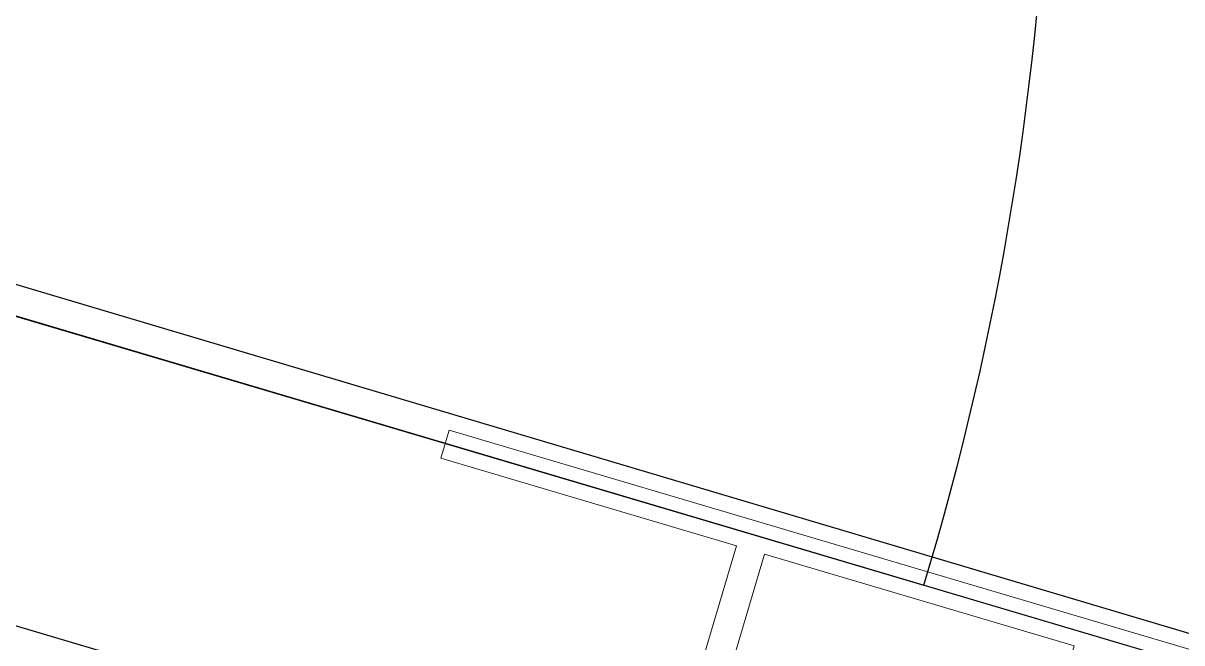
# Model space of a CAD drawing. Header units: millimetres. Extents: x 62878 to 70819, y -67946 to -61850.
# Drawn here: x 67040.34 to 67060.07, y -67011.67 to -67001.12 of the extents above; entities that cross this region are included whole.
import ezdxf

# ---------------------------------------------------------------- set-up
doc = ezdxf.new("R2010")
doc.units = ezdxf.units.MM
for name, color, linetype, lineweight in [('BAP', 41, 'Continuous', 30), ('Dog_dos_yeni', 63, 'Continuous', 5), ('DOGRAMA', 171, 'Continuous', 0)]:
    doc.layers.add(name, color=color, linetype=linetype, lineweight=lineweight)
doc.layers.add('ÇATI K', color=254, linetype='Continuous')

msp = doc.modelspace()

# ---------------------------------------------------------------- linework, layer by layer
msp.add_lwpolyline([(68896.021, -63031.435), (69030.259, -63071.184), (69185.279, -62547.653), (68892.999, -62461.107, 1.044368), (68063.198, -62298.73, 0.204375), (63106.96, -62494.783, 0.353953), (62932.94, -62997.825), (63753.185, -65779.598), (64154.954, -67142.153), (65336.723, -66792.622), (65336.7, -66829.112), (65270.535, -66829.071, 0.626789), (65270.199, -67369.071), (65531.845, -67369.234, 0.926242), (66130.088, -67369.606), (66391.733, -67369.769, 0.626743), (66392.069, -66829.769), (66326.147, -66829.728), (66326.17, -66793.238), (67506.156, -67144.128), (68467.025, -63899.086), (68625.204, -63946.037), (68896.024, -63031.423)], format="xyb")
at = {"layer": 'BAP'}
msp.add_lwpolyline([(66959.79, -66982.288), (67055.672, -67010.69, 1.006698)], format="xyb", close=True, dxfattribs=at)
at = {"layer": 'Dog_dos_yeni'}
msp.add_lwpolyline([(67047.588, -67008.052), (67063.888, -67012.881), (67063.746, -67013.36), (67058.713, -67011.869), (67056.014, -67020.978), (67055.535, -67020.836), (67058.233, -67011.727), (67052.96, -67010.165), (67050.261, -67019.274), (67049.782, -67019.132), (67052.48, -67010.023), (67047.446, -67008.532), (67047.588, -67008.052)], close=True, dxfattribs=at)
at = {"layer": 'DOGRAMA', "lineweight": -2}
msp.add_lwpolyline([(66522.144, -66852.653), (67506.156, -67144.128), (68892.83, -62461.057)], dxfattribs=at)
at = {"layer": 'ÇATI K', "color": 0}
msp.add_line((67513.159, -67150.8), (66761.639, -66929.276), dxfattribs=at)

doc.saveas('drawing.dxf')
